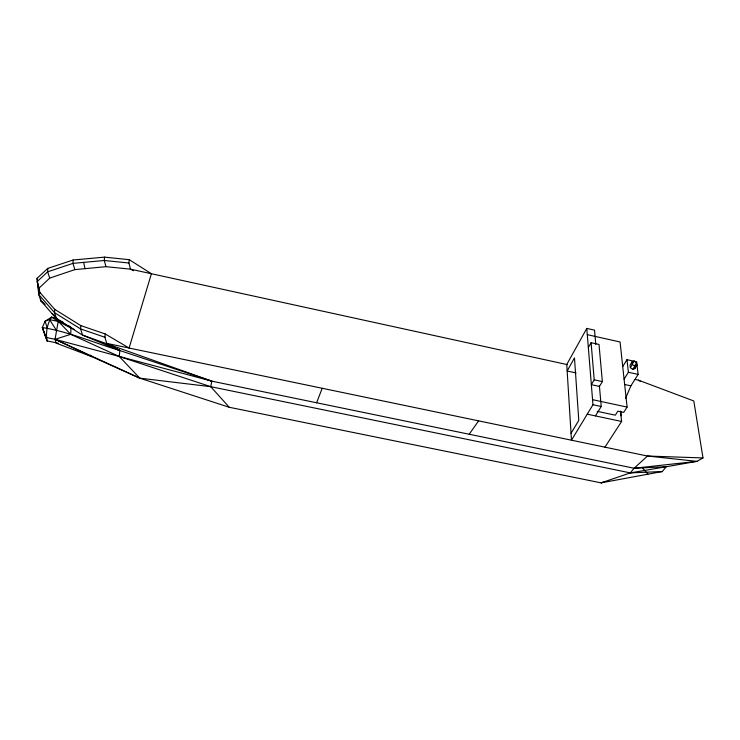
<?xml version="1.0" encoding="UTF-8"?>
<svg xmlns="http://www.w3.org/2000/svg" width="740" height="740" viewBox="0 0 740 740"><rect width="100%" height="100%" fill="white"/><g stroke="black" fill="none" stroke-linecap="round" stroke-linejoin="round"><path stroke-width="1.11" d="M37.056 278.323L38.794 291.153L54.677 309.339L80.799 325.591L105.228 333.971L129.102 348.05L151.404 273.726L129.269 259.685L104.525 257.132L73.121 259.999L47.748 268.417L37.056 278.323L38.73 294.548L40.885 300.829L56.647 318.94L74.12 329.43M38.794 291.153L38.73 294.548L54.566 312.706L80.595 328.93L104.941 337.274L106.736 343.388L119.825 350.529L211.825 381.156L634.097 468.254L666.222 466.737L696.969 461.353L703 457.94L693.805 400.969L638.426 380.166L635.04 379.426M47.748 268.417L47.656 271.821L49.71 278.111L39.146 288.036L39.867 293.364M54.677 309.339L54.566 312.706L56.647 318.94L82.538 335.1L119.825 350.529L119.306 356.504L139.768 378.159L229.224 407.268L601.093 482.868L662.309 471.519L666.222 466.737L630.323 472.897L601.093 482.868L603.22 482.175M58.562 319.347L55.056 339.309L55.972 343.046L92.075 356.763L139.768 378.159L210.743 386.678L630.323 472.897L662.309 471.519L660.117 471.621M69.477 326.358L71.012 327.986L70.735 334.332L119.306 356.504L210.743 386.678L229.224 407.268M73.121 259.999L72.955 263.375L74.842 269.628L105.959 266.678L130.481 269.157L567.34 364.635M80.799 325.591L80.595 328.93L82.538 335.1L211.825 381.156L210.743 386.678M104.525 257.132L104.266 260.489L105.959 266.678M104.941 337.274L105.228 333.971M133.561 270.729L130.481 269.157L128.927 263.014L129.269 259.685M57.11 318.32L51.569 317.155C47.203 323.667 45.529 333.213 47.064 340.918L58.247 343.175M316.6 402.764L322.205 388.278M625.485 398.61L630.878 385.855L638.13 374.412L636.622 361.795L626.974 359.668L622.729 366.596M111.675 346.459L119.825 350.529C94.035 342.861 69.051 331.714 42.328 327.533L47.064 340.918L42.328 327.533L45.075 321.216L51.569 317.155L58.479 321.539L71.012 327.986L69.412 326.349M586.792 328.412L566.757 364.506L571.465 440.198L592.971 404.734L586.792 328.412L594.535 330.151L595.783 344.387M588.337 347.578L591.103 342.703L599.012 344.461L602.36 381.59L599.456 386.419L591.343 384.661L594.211 379.824L591.103 342.703M571.04 433.289L578.791 420.385L574.481 357.901L567.154 370.999L576.044 372.932M595.423 415.908L601.213 406.491L599.372 385.466M632.062 361.879L630.064 365.098L630.351 367.632L632.746 369.399L634.837 368.622L636.863 365.403L636.557 362.868L634.162 361.111L632.062 361.879L632.358 364.413L630.351 367.632M634.162 361.111L632.154 364.33L634.763 366.18L636.863 365.403M624.088 379.185L628.39 372.266L626.974 359.668M636.557 362.868L634.541 366.087L634.837 368.622M632.746 369.399L634.763 366.18M587.292 334.656L620.074 341.982L627.095 407.083L623.672 412.402L617.863 411.163L615.301 415.186L597.254 411.338M604.941 447.173L621.6 421.467L620.546 411.135M469.188 434.232L478.623 420.857M630.323 472.897L634.097 468.254L647.482 456.034L703 457.94M49.441 319.55L51.569 317.155M42.328 327.533L46.148 337.459L55.056 339.309L70.735 334.332L58.479 321.539L49.58 319.588L45.075 321.216L47.379 328.375M49.71 278.111L74.842 269.628M634.097 468.254L696.969 461.353L647.482 456.034L106.736 343.388M128.927 263.014L104.266 260.489L72.955 263.375L47.656 271.821L37 281.736L39.146 288.036M587.255 414.169L621.6 421.467M592.564 399.674L627.095 407.083M592.971 404.734L601.213 406.491M624.449 384.449L630.878 385.855M594.211 379.824L602.36 381.59M628.39 372.266L638.13 374.412M211.825 381.156L55.056 339.309L92.075 356.763L90.548 355.219M55.056 339.309L139.768 378.159M106.32 344.294L119.825 350.529M56.647 318.94L62.761 322.002M638.426 380.166L640.377 381.378M40.598 298.701L40.885 300.829L43.605 302.706M51.93 313.519L54.556 315.462M40.885 300.829L45.131 304.464M68.552 325.618L71.012 327.986M642.385 467.856L647.953 474.183M49.58 319.588L56.323 330.243M83.62 262.395L85.017 268.666M620.647 411.412L621.101 415.834"/></g></svg>
